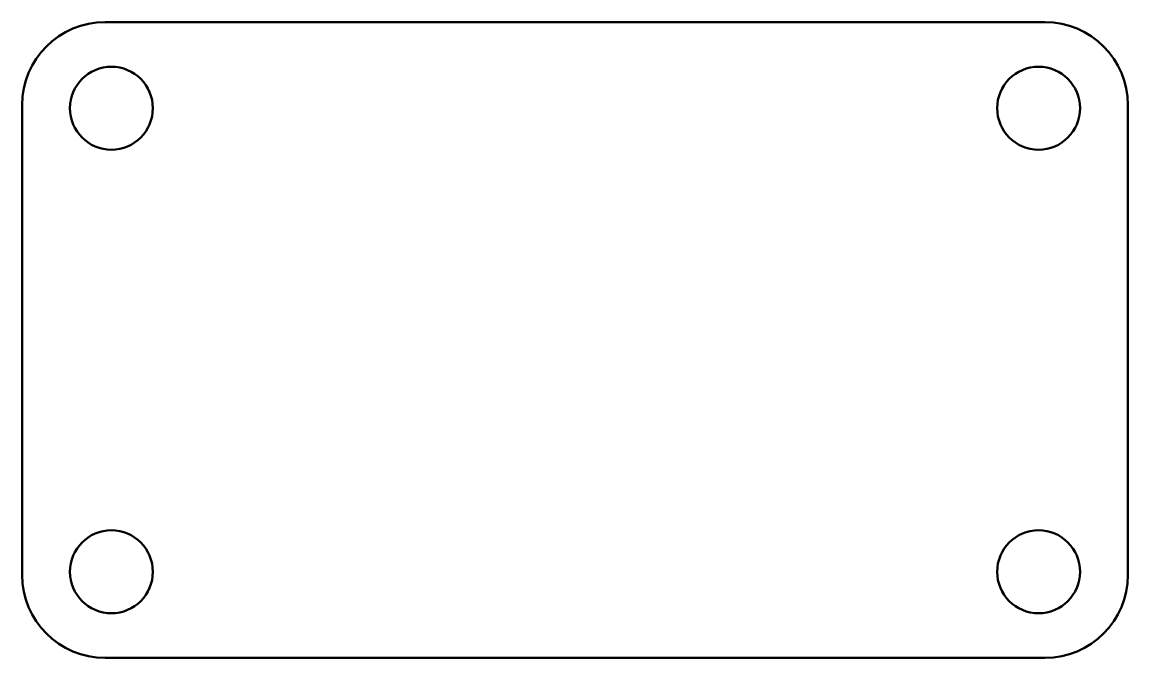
# Model space of a CAD drawing. Header units: millimetres. Extents: x 1.2 to 81.2, y 1.2 to 47.2.
import ezdxf

# ---------------------------------------------------------------- set-up
doc = ezdxf.new("R2010")
doc.units = ezdxf.units.MM
doc.layers.add('IV_INTERIOR_PROFILES', color=7, linetype='Continuous', lineweight=50)
doc.layers.add('IV_OUTER_PROFILE', color=7, linetype='Continuous', lineweight=50)

msp = doc.modelspace()

# ---------------------------------------------------------------- linework, layer by layer
at = {"layer": 'IV_INTERIOR_PROFILES'}
for centre in [(7.702, 41.013), (74.784, 41.013), (7.702, 7.472), (74.784, 7.472)]:
    msp.add_circle(centre, 3, dxfattribs=at)
at = {"layer": 'IV_OUTER_PROFILE'}
for p, q in [((7.243, 47.243), (75.243, 47.243)), ((1.243, 7.243), (1.243, 41.243)), ((81.243, 41.243), (81.243, 7.243)), ((75.243, 1.243), (7.243, 1.243))]:
    msp.add_line(p, q, dxfattribs=at)
for centre, start, end in [((7.243, 41.243), 90, 180), ((75.243, 41.243), 0, 90), ((7.243, 7.243), 180, 270), ((75.243, 7.243), 270, 0)]:
    msp.add_arc(centre, 6, start, end, dxfattribs=at)

doc.saveas('drawing.dxf')
